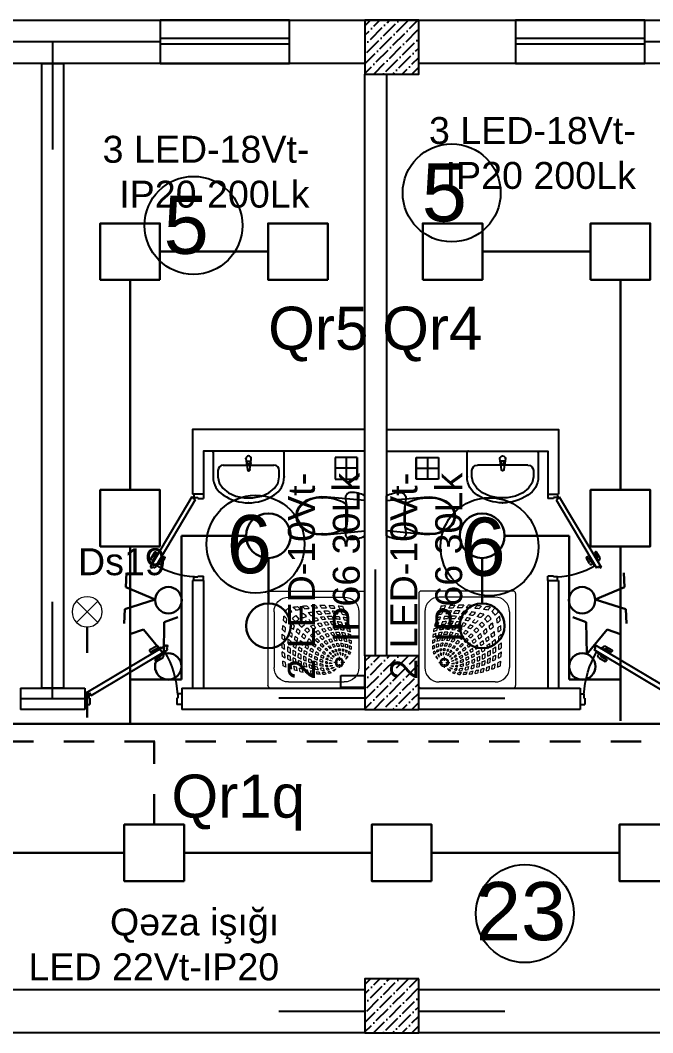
# Model space of a CAD drawing. Header units: millimetres. Extents: x 42452 to 2852333, y -419346 to 834876.
# Drawn here: x 2633825 to 2639700, y 331318 to 340718 of the extents above; entities that cross this region are included whole.
import ezdxf

# ---------------------------------------------------------------- set-up
doc = ezdxf.new("R2010")
doc.units = ezdxf.units.MM
doc.linetypes.add('ACAD_ISO03W100', pattern=[30, 12, -18])
doc.linetypes.add('Штриховая', pattern=[564.444447, 282.222223, -282.222223])
for name, color, linetype, lineweight in [('memar', 7, 'Continuous', 25), ('Выкл2_IP20', 5, 'Continuous', 30), ('ДВЕРИ', 7, 'Continuous', 5), ('ДС', 5, 'Continuous', 30), ('Интерьер - Мебель_Ном._пера__1', 7, 'Continuous', 15), ('надписи', 5, 'Continuous', 30), ('Соед_газа', 184, 'ACAD_ISO03W100', 30), ('Соедин', 5, 'Continuous', 30), ('Соединение', 5, 'Continuous', 30), ('текст_свет', 5, 'Continuous', 30)]:
    doc.layers.add(name, color=color, linetype=linetype, lineweight=lineweight)
doc.layers.add('Интерьер - Мебель_Ном._пера__75', color=160, linetype='Continuous', lineweight=25, true_color=0x2731ed)
doc.styles.add('Arial', font='arial.ttf', dxfattribs={"height": 200})
doc.styles.add('my_own', font='arial.ttf')
doc.styles.get("Standard").update_dxf_attribs({"font": 'arial.ttf'})
doc.styles.add('СГЕНЕРИР_СТИЛЬ_1', font='arial.ttf')

# ---------------------------------------------------------------- blocks, each defined once
blk = doc.blocks.new('qapi 700')
at = {"layer": 'ДВЕРИ', "color": 251, "lineweight": 25, "true_color": 0x636466}
for p, q in [((1281619.6, 90085.8), (1281659.2, 90085.8)), ((1281659.2, 90033.9), (1281659.2, 90085.8)), ((1282419.6, 90085.8), (1282379.9, 90085.8)), ((1282379.9, 90033.9), (1282379.9, 90085.2)), ((1281619.6, 89997.1), (1281651.3, 89997.1)), ((1281651.3, 89997.1), (1281651.3, 90033.9)), ((1281651.3, 90033.9), (1281659.2, 90033.9)), ((1282368.3, 90009.8), (1281734.7, 89633.4)), ((1282381.6, 89987.4), (1282368.3, 90009.8)), ((1282387.8, 90033.9), (1282379.9, 90033.9)), ((1282388.4, 89991.5), (1282381.6, 89987.4)), ((1282387.8, 89997.1), (1282387.8, 90033.9)), ((1282419.6, 89997.1), (1282387.8, 89997.1)), ((1282419.6, 89997.1), (1282387.8, 89997.1)), ((1282395.4, 89979.8), (1282388.4, 89991.5)), ((1282395.4, 89979.8), (1281741.3, 89591.2)), ((1281811.6, 89685.5), (1281761.9, 89655.9)), ((1281776.4, 89664.6), (1281769.5, 89676.2)), ((1281775.1, 89697.9), (1281825.6, 89727.9)), ((1281791.5, 89676.3), (1281792.8, 89674.3)), ((1281835.3, 89711.6), (1281794.3, 89687.2)), ((1281814.4, 89680.8), (1281811.6, 89685.5)), ((1281836.4, 89725.1), (1281838, 89722.4)), ((1281733.2, 89604.8), (1281746.9, 89612.9)), ((1281741.3, 89591.2), (1281733.2, 89604.8)), ((1281746.9, 89612.9), (1281734.7, 89633.4)), ((1281761.9, 89655.9), (1281764.7, 89651.2)), ((1281785, 89616.9), (1281787.4, 89612.9)), ((1281787.4, 89612.9), (1281837.2, 89642.5)), ((1281802, 89621.6), (1281809.2, 89609.3)), ((1281819.9, 89628.6), (1281818.3, 89631.3)), ((1281871.8, 89650.1), (1281830.8, 89625.8)), ((1281831, 89603.8), (1281881.5, 89633.8)), ((1281837.2, 89642.5), (1281834.8, 89646.5)), ((1281884.3, 89644.7), (1281882.7, 89647.4))]:
    blk.add_line(p, q, dxfattribs=at)
for centre, radius, start, end in [((1282471.1, 90051.9), 821.4, 183.40765, 209.57059), ((1281783.2, 89684.3), 15.9, 120.71329, 210.71329), ((1281798.4, 89680.4), 7.94, 120.71329, 210.71329), ((1281829.6, 89721.1), 7.94, 30.71329, 120.71329), ((1281831.2, 89718.4), 7.94, 300.71329, 30.71329), ((1281822.9, 89617.4), 15.9, 210.71329, 300.71329), ((1281826.8, 89632.6), 7.94, 210.71329, 300.71329), ((1281875.8, 89643.3), 7.94, 30.71329, 120.71329), ((1281877.4, 89640.6), 7.94, 300.71329, 30.71329)]:
    blk.add_arc(centre, radius, start, end, dxfattribs=at)
blk = doc.blocks.new('Умывальник 03 16')
at = {"layer": 'Интерьер - Мебель_Ном._пера__75', "color": 251, "linetype": 'Continuous', "true_color": 0x636466}
for p, q in [((0, 0), (-320, 0)), ((320, 0), (0, 0)), ((-330, -10), (-330, -240)), ((-25, -70), (-21, -112)), ((21, -112), (25, -70)), ((330, -240), (330, -10)), ((-285, -180), (-285, -240)), ((-235, -130), (235, -130)), ((-17.7, -121.5), (-11.1, -174.4)), ((-13.6, -109.8), (-13.6, -94.9)), ((-13.6, -94.9), (13.6, -94.9)), ((11.1, -174.4), (17.7, -121.5)), ((13.6, -94.9), (13.6, -109.8)), ((285, -240), (285, -180)), ((-285, -240), (-273.5, -294.9)), ((273.5, -294.9), (285, -240)), ((-273.5, -294.9), (-239.8, -345.4)), ((-239.8, -345.4), (-186.6, -387.4)), ((186.6, -387.4), (239.8, -345.4)), ((239.8, -345.4), (273.5, -294.9)), ((-186.6, -387.4), (-118.4, -417.4)), ((-118.4, -417.4), (-40.6, -433)), ((-40.6, -433), (40.6, -433)), ((40.6, -433), (118.4, -417.4)), ((118.4, -417.4), (186.6, -387.4))]:
    blk.add_line(p, q, dxfattribs=at)
for centre, radius, start, end in [((-320, -10), 10, 90, 180), ((320, -10), 10, 0, 90), ((0, -70), 25, 0, 180), ((-235, -180), 50, 90, 180), ((0, -110.1), 21.1, 185.16961, 212.77103), ((0, -110.1), 21.1, 212.77103, 327.22897), ((0, -109.8), 13.6, 180, 0), ((0, -173), 11.2, 187.13892, 352.86108), ((0, -110.1), 21.1, 327.22897, 354.83039), ((235, -180), 50, 0, 90), ((-132.7, -240), 197.3, 180, 239.3268), ((132.7, -240), 197.3, 300.6732, 0), ((0, -57.6), 422.4, 236.47054, 270), ((0, -57.6), 422.4, 270, 303.52946)]:
    blk.add_arc(centre, radius, start, end, dxfattribs=at)
for p in [(320, 0), (-330, -10), (-25, -70), (-17.7, -121.5), (11.1, -174.4), (21, -112), (330, -240), (-233.3, -409.7), (233.3, -409.7), (0, -480)]:
    blk.add_point(p, dxfattribs=at)
blk = doc.blocks.new('Унитаз 16_2')
at = {"layer": 'Интерьер - Мебель_Ном._пера__75', "color": 251, "linetype": 'Continuous', "true_color": 0x636466}
for p, q in [((-186.8, 0), (-193.9, -15.1)), ((186.8, 0), (-186.8, 0)), ((-141, 0), (-173.3, -350.4)), ((141, 0), (-141, 0)), ((173.3, -350.4), (141, 0)), ((193.9, -15.1), (186.8, 0)), ((-213.1, -78.7), (-215.5, -95.2)), ((-209.7, -62.4), (-213.1, -78.7)), ((-205.4, -46.3), (-209.7, -62.4)), ((-200.1, -30.5), (-205.4, -46.3)), ((-193.9, -15.1), (-200.1, -30.5)), ((200.1, -30.5), (193.9, -15.1)), ((205.4, -46.3), (200.1, -30.5)), ((209.7, -62.4), (205.4, -46.3)), ((213.1, -78.7), (209.7, -62.4)), ((215.5, -95.2), (213.1, -78.7)), ((-217, -111.8), (-217.5, -128.5)), ((-217.5, -128.5), (-216.2, -140)), ((-215.5, -95.2), (-217, -111.8)), ((-216.2, -140), (-212.4, -151)), ((-212.4, -151), (-206.3, -160.9)), ((-206.3, -160.9), (-198.2, -169.1)), ((-198.2, -169.1), (-188.5, -175.5)), ((-188.5, -175.5), (-177.6, -179.5)), ((-177.6, -179.5), (-166.1, -181)), ((-166.1, -181), (-154.5, -180)), ((-154.5, -180), (-116.2, -173.2)), ((-116.2, -173.2), (-77.6, -168.3)), ((0, -173), (-108.9, -173)), ((-77.6, -168.3), (-38.9, -165.4)), ((-38.9, -165.4), (0, -164.4)), ((0, -164.4), (38.9, -165.4)), ((108.9, -173), (0, -173)), ((38.9, -165.4), (77.6, -168.3)), ((77.6, -168.3), (116.2, -173.2)), ((116.2, -173.2), (154.5, -180)), ((154.5, -180), (166.1, -181)), ((166.1, -181), (177.6, -179.5)), ((177.6, -179.5), (188.5, -175.5)), ((188.5, -175.5), (198.2, -169.1)), ((198.2, -169.1), (206.3, -160.9)), ((206.3, -160.9), (212.4, -151)), ((212.4, -151), (216.2, -140)), ((217, -111.8), (215.5, -95.2)), ((216.2, -140), (217.5, -128.5)), ((217.5, -128.5), (217, -111.8)), ((-173.3, -350.4), (-174.9, -402.1)), ((174.9, -402.1), (173.3, -350.4)), ((-174.9, -402.1), (-169.4, -453.4)), ((-169.4, -453.4), (-157, -503.2)), ((157, -503.2), (169.4, -453.4)), ((169.4, -453.4), (174.9, -402.1)), ((-157, -503.2), (-138, -550.1)), ((-138, -550.1), (-112.4, -587.3)), ((112.4, -587.3), (138, -550.1)), ((138, -550.1), (157, -503.2)), ((-112.4, -587.3), (-79.4, -615.8)), ((-79.4, -615.8), (-41, -633.8)), ((-41, -633.8), (0, -640)), ((0, -631.4), (0, -631.4)), ((0, -640), (41, -633.8)), ((41, -633.8), (79.4, -615.8)), ((79.4, -615.8), (112.4, -587.3)), ((81.1, -604.6), (81.1, -604.6))]:
    blk.add_line(p, q, dxfattribs=at)
for centre, radius, start, end in [((258.1, -387.9), 425.4, 149.65177, 181.35393), ((-258.1, -387.9), 425.4, 358.64607, 30.34823), ((89.5, -412.3), 257, 176.80485, 228.4245), ((-89.5, -412.3), 257, 311.5755, 3.19515), ((0.8, -492.8), 138.6, 233.7772, 269.66441), ((-0.8, -492.8), 138.6, 270.33559, 306.22281)]:
    blk.add_arc(centre, radius, start, end, dxfattribs=at)
for p in [(108.9, -173), (-167, -398), (167, -398), (-81.1, -604.6)]:
    blk.add_point(p, dxfattribs=at)
blk = doc.blocks.new('Символ поддона душа 16')
at = {"layer": 'Интерьер - Мебель_Ном._пера__1', "color": 251, "linetype": 'Continuous', "lineweight": 5, "true_color": 0x636466}
for p, q in [((0.1, 22.5), (0.1, 877.5)), ((877.6, 900), (22.6, 900)), ((900.1, 22.5), (900.1, 877.5)), ((708.8, 843.8), (191.3, 843.8)), ((56.3, 191.2), (56.3, 708.8)), ((222.3, 662.2), (186.7, 662.2)), ((237.9, 713.4), (237.9, 677.7)), ((289, 662.2), (253.4, 662.2)), ((843.8, 191.2), (843.8, 708.8)), ((237.9, 646.7), (237.9, 611)), ((303.1, 601.4), (285.8, 614.3)), ((298.6, 597), (285.8, 614.3)), ((326.3, 567.3), (310.9, 583.8)), ((332.8, 573.8), (316.3, 589.1)), ((360.6, 530.5), (345.5, 546.7)), ((369.5, 539.5), (353.4, 554.6)), ((402.4, 485.6), (380, 509.6)), ((414.4, 497.7), (390.4, 520)), ((460.1, 455.1), (435.1, 478.4)), ((444.9, 440), (421.6, 465)), ((486.4, 395.4), (463.5, 420)), ((504.6, 413.7), (480, 436.6)), ((558.4, 363.5), (533.3, 387)), ((536.5, 341.6), (513.1, 366.8)), ((585.9, 288.6), (562.4, 313.8)), ((611.4, 314.2), (586.2, 337.6)), ((672.3, 257.5), (639.9, 287.6)), ((642.6, 227.8), (612.4, 260.2)), ((706.8, 158.9), (678.1, 189.6)), ((741.2, 193.2), (710.4, 221.9)), ((877.6, 0), (22.6, 0)), ((708.8, 56.2), (191.3, 56.2))]:
    blk.add_line(p, q, dxfattribs=at)
for radius in [39.4, 28.1]:
    blk.add_circle((237.9, 662.2), radius, dxfattribs=at)
for centre, radius, start, end in [((22.6, 877.5), 22.5, 90, 180), ((877.6, 877.5), 22.5, 0, 90), ((191.3, 708.8), 135, 90, 180), ((374.7, 636.4), 136.6, 108.25889, 116.57911), ((220.9, 672.4), 126.6, 35.29172, 42.91654), ((200.5, 669.4), 163.2, 29.63541, 36.36751), ((380, 567.9), 205.3, 88.3128, 95.6344), ((193.4, 668.2), 196.3, 25.96507, 31.99516), ((390.6, 519.6), 235.5, 88.64686, 95.06616), ((219, 667.5), 197.6, 26.28289, 32.30635), ((395.4, -91.5), 864.6, 86.98446, 88.74484), ((221.1, 663.6), 222, 23.63013, 29.51435), ((335.7, -157.6), 914.5, 82.78667, 84.42716), ((390.6, 519.6), 235.5, 81.51023, 81.73271), ((202.7, 655.5), 265.1, 20.80257, 26.05896), ((395.4, -91.5), 864.6, 83.3288, 85.05503), ((215.6, 651.8), 280.4, 19.50605, 24.91241), ((192.8, 643.9), 327.2, 17.27781, 22.16435), ((395.4, -91.5), 864.6, 79.78308, 81.48364), ((191.1, 641.3), 354.1, 15.42456, 20.20979), ((158.7, 633.5), 409.9, 13.57314, 17.89692), ((91.4, 620.8), 500.5, 11.81487, 15.50005), ((395.4, -91.5), 864.6, 76.23378, 78.09547), ((708.8, 708.8), 135, 0, 90), ((374.7, 636.4), 136.6, 129.196, 140.94623), ((-112.4, 1576.4), 935.1, 294.04837, 295.95792), ((385.9, 555.8), 183, 114.66815, 122.94426), ((361.1, 416.1), 302.7, 98.87161, 104.28222), ((235.4, 665.6), 93.2, 48.72972, 55.38165), ((366.8, 477.9), 225.7, 101.35169, 107.69312), ((237.9, 662.1), 67.7, 26.66947, 27), ((311.3, 389.2), 303.6, 87.47378, 92.4325), ((325.5, 475.6), 198.2, 89.18737, 95.99653), ((3.2, -303.5), 1021.8, 71.42336, 72.83047), ((235.4, 665.6), 93.2, 32.13869, 37.36958), ((235.4, 665.6), 93.2, 16.81106, 21.12022), ((390.6, 519.6), 235.5, 101.82014, 106.3724), ((235.4, 665.6), 93.2, 359.68416, 5.07752), ((385.9, 555.8), 183, 101.36774, 106.77775), ((220.9, 672.4), 126.6, 21.11223, 27.61456), ((361.1, 416.1), 302.7, 90.94305, 94.17846), ((359.1, 534.3), 168.8, 89.63016, 95.17529), ((220.9, 672.4), 126.6, 8.37803, 13.70232), ((311.3, 389.2), 303.6, 80.27176, 83.40799), ((220.9, 672.4), 126.6, 353.8386, 0.11001), ((3.2, -303.5), 1021.8, 69.38647, 70.34861), ((325.5, 475.6), 198.2, 78.87882, 83.62257), ((200.5, 669.4), 163.2, 17.60417, 23.8079), ((200.5, 669.4), 163.2, 6.71151, 11.90349), ((200.5, 669.4), 163.2, 354.19129, 0.25562), ((384.8, 618.5), 120.4, 80.92017, 93.938), ((193.4, 668.2), 196.3, 14.68133, 21.01623), ((361.1, 416.1), 302.7, 80.52459, 85.80252), ((302.9, 275.5), 433.5, 75.04588, 78.82732), ((193.4, 668.2), 196.3, 4.21833, 9.53627), ((193.4, 668.2), 196.3, 352.6245, 358.52863), ((289.4, 355.6), 341.9, 68.18078, 73.05454), ((161.1, 64), 641.3, 66.57121, 69.12414), ((234.2, -308.9), 1059.9, 80.78991, 80.83696), ((219, 667.5), 197.6, 13.80191, 20.70982), ((219, 667.5), 197.6, 1.60247, 7.78552), ((221.1, 663.6), 222, 11.3577, 18.05211), ((234.2, -308.9), 1059.9, 77.81373, 79.23411), ((99.3, -526.4), 1279.6, 73.4331, 74.61434), ((221.1, 663.6), 222, 359.69293, 6.00444), ((150.6, -319.6), 1047.7, 72.43254, 73.8593), ((-149.3, -781.7), 1560.9, 66.70735, 67.69452), ((207.7, 655.7), 260.2, 9.80513, 15.93084), ((207.7, 655.7), 260.2, 359.17282, 5.18439), ((335.7, -157.6), 914.5, 79.31624, 80.92732), ((234.2, -308.9), 1059.9, 74.78217, 76.17385), ((218.9, 651.9), 277.2, 8.11225, 14.29796), ((99.3, -526.4), 1279.6, 70.91492, 72.06825), ((150.6, -319.6), 1047.7, 69.38374, 70.78709), ((218.9, 651.9), 277.2, 357.47064, 3.69272), ((192.8, 643.9), 327.2, 6.84157, 12.3555), ((192.8, 643.9), 327.2, 357.32598, 3.00679), ((335.7, -157.6), 914.5, 75.98757, 77.57464), ((234.2, -308.9), 1059.9, 71.90753, 73.27523), ((191.1, 641.3), 354.1, 5.21839, 10.56293), ((99.3, -526.4), 1279.6, 68.54097, 69.67427), ((158.7, 633.5), 409.9, 4.33487, 9.14531), ((335.7, -157.6), 914.5, 72.63848, 74.4189), ((91.4, 620.8), 500.5, 3.91858, 8.01354), ((234.2, -308.9), 1059.9, 68.99494, 70.5553), ((68.3, 610.9), 550.3, 10.9345, 14.46711), ((68.3, 610.9), 550.3, 3.40014, 7.28247), ((7.9, 599.1), 635.5, 9.75393, 12.94396), ((395.4, -91.5), 864.6, 72.67036, 74.4434), ((335.7, -157.6), 914.5, 69.29271, 70.94721), ((7.9, 599.1), 635.5, 2.97512, 6.45137), ((234.2, -308.9), 1059.9, 66.10537, 67.52531), ((-79.7, 590.9), 746.4, 8.23881, 11.04939), ((-79.7, 590.9), 746.4, 2.29502, 5.33012), ((395.4, -91.5), 864.6, 68.9788, 70.83988), ((-197.6, 578.4), 888.9, 7.06674, 9.51295), ((335.7, -157.6), 914.5, 65.80734, 67.56982), ((-387.1, 557.8), 1103.9, 6.17612, 8.21842), ((395.4, -91.5), 864.6, 65.14611, 67.04721), ((-758.8, 507.8), 1504.2, 5.95843, 7.52126), ((335.7, -157.6), 914.5, 62.15334, 63.94482), ((-1096.8, 492.2), 1866.4, 4.88228, 6.18012), ((263.7, 525.3), 136.6, 153.42089, 161.74111), ((230.7, 699.5), 163.2, 233.63249, 240.36459), ((227.7, 679.2), 126.6, 227.08346, 234.70828), ((380.5, 509.4), 235.5, 163.6276, 168.17986), ((263.7, 525.3), 136.6, 129.05377, 140.804), ((234.5, 664.6), 93.2, 214.61835, 221.27028), ((-676.3, 1012.4), 935.1, 334.04208, 335.95163), ((344.2, 514.1), 183, 163.22225, 168.63226), ((227.7, 679.2), 126.6, 242.38544, 248.88777), ((344.2, 514.1), 183, 147.05574, 155.33185), ((234.5, 664.6), 93.2, 232.63042, 237.86131), ((484, 539), 302.7, 165.71778, 171.12839), ((422.2, 533.2), 225.7, 162.30688, 168.64831), ((234.5, 664.6), 93.2, 248.87978, 253.18894), ((237.9, 662.1), 67.7, 243, 243.33053), ((510.9, 588.8), 303.6, 177.5675, 182.52622), ((424.4, 574.6), 198.2, 174.00347, 180.81263), ((234.5, 664.6), 93.2, 264.92248, 270.31584), ((1203.6, 896.9), 1021.8, 197.16953, 198.57664), ((760.4, 727.8), 528.8, 194.51278, 196.95467), ((2135.4, 1622.1), 2148.1, 208.55472, 209.17606), ((234.5, 664.6), 93.2, 282.45485, 285.70888), ((686.7, 791.8), 459.2, 204.43798, 207.15417), ((7193.3, 6297.1), 8965.9, 219.43616, 219.57711), ((234.5, 664.6), 93.2, 297.89337, 301.11304), ((227.7, 679.2), 126.6, 297.57844, 301.5243), ((686.7, 791.8), 459.2, 209.31882, 211.75952), ((7193.3, 6297.1), 8965.9, 219.68965, 219.82174), ((-5397.1, -6293.3), 8965.9, 50.42289, 50.56384), ((108.3, 213.3), 459.2, 62.84583, 65.56202), ((234.5, 664.6), 93.2, 313.46873, 315.40466), ((235.4, 665.6), 93.2, 314.59534, 316.53127), ((-722, -1235.3), 2148.1, 60.82394, 61.44528), ((172.3, 139.7), 528.8, 73.04533, 75.48722), ((227.7, 679.2), 126.6, 311.099, 312.81533), ((220.9, 672.4), 126.6, 317.18467, 318.901), ((235.4, 665.6), 93.2, 328.88696, 332.10663), ((235.4, 665.6), 93.2, 344.29112, 347.54515), ((230.7, 699.5), 163.2, 305.86613, 307.49271), ((220.9, 672.4), 126.6, 328.4757, 332.42156), ((-5397.1, -6293.3), 8965.9, 50.17826, 50.31035), ((200.5, 669.4), 163.2, 322.50729, 324.13387), ((108.3, 213.3), 459.2, 58.24048, 60.68118), ((220.9, 672.4), 126.6, 341.19552, 345.19889), ((-722, -1235.3), 2148.1, 59.85384, 60.34742), ((172.3, 139.7), 528.8, 69.2224, 71.12844), ((200.5, 669.4), 163.2, 332.06602, 336.30444), ((200.5, 669.4), 163.2, 343.23888, 347.4953), ((193.4, 668.2), 196.3, 331.65208, 336.09539), ((-5397.1, -6293.3), 8965.9, 49.84635, 50.00011), ((108.3, 213.3), 459.2, 51.69333, 54.82567), ((193.4, 668.2), 196.3, 342.26904, 346.95973), ((-722, -1235.3), 2148.1, 58.42558, 59.12589), ((219, 667.5), 197.6, 326.88385, 331.65386), ((172.3, 139.7), 528.8, 63.42725, 66.32932), ((3.2, -303.5), 1021.8, 66.32579, 67.87404), ((219, 667.5), 197.6, 338.42562, 343.85975), ((219, 667.5), 197.6, 349.73365, 355.61958), ((221.1, 663.6), 222, 337.84768, 343.17259), ((-722, -1235.3), 2148.1, 56.89442, 57.67234), ((172.3, 139.7), 528.8, 57.2921, 60.38219), ((221.1, 663.6), 222, 348.85562, 354.16869), ((3.2, -303.5), 1021.8, 63.21472, 64.75602), ((-172.8, -726.4), 1499.3, 64.75696, 65.7943), ((207.7, 655.7), 260.2, 339.38399, 344.12699), ((207.7, 655.7), 260.2, 349.56916, 354.25335), ((218.9, 651.9), 277.2, 337.96131, 342.59353), ((-141.8, -444.4), 1190.7, 56.96096, 58.32618), ((218.9, 651.9), 277.2, 348.10884, 352.67319), ((3.2, -303.5), 1021.8, 60.00483, 61.53774), ((-172.8, -726.4), 1499.3, 62.58263, 63.60463), ((-149.3, -781.7), 1560.9, 64.623, 65.59055), ((192.8, 643.9), 327.2, 349.00081, 353.08449), ((191.1, 641.3), 354.1, 347.96879, 351.94671), ((3.2, -303.5), 1021.8, 56.94058, 58.47428), ((-172.8, -726.4), 1499.3, 60.52701, 61.53968), ((191.1, 641.3), 354.1, 356.00298, 1.57691), ((-149.3, -781.7), 1560.9, 62.65949, 63.61454), ((150.6, -319.6), 1047.7, 66.49501, 67.88401), ((158.7, 633.5), 409.9, 348.65502, 352.33833), ((158.7, 633.5), 409.9, 355.99289, 1.07594), ((91.4, 620.8), 500.5, 350.31848, 353.60111), ((-172.8, -726.4), 1499.3, 58.29897, 59.47227), ((99.3, -526.4), 1279.6, 66.10466, 67.41249), ((91.4, 620.8), 500.5, 356.74603, 1.13088), ((-149.3, -781.7), 1560.9, 60.57297, 61.68172), ((150.6, -319.6), 1047.7, 63.47585, 65.09585), ((68.3, 610.9), 550.3, 356.55804, 0.72711), ((7.9, 599.1), 635.5, 356.7869, 0.53058), ((99.3, -526.4), 1279.6, 63.70368, 64.87685), ((150.6, -319.6), 1047.7, 60.48788, 61.94638), ((-79.7, 590.9), 746.4, 356.82967, 0.10092), ((-197.6, 578.4), 888.9, 1.92443, 4.53931), ((234.2, -308.9), 1059.9, 63.07981, 64.61493), ((-197.6, 578.4), 888.9, 357.15101, 359.96412), ((99.3, -526.4), 1279.6, 61.17334, 62.46238), ((150.6, -319.6), 1047.7, 57.28726, 58.92843), ((-387.1, 557.8), 1103.9, 1.90995, 4.07111), ((-758.8, 507.8), 1504.2, 2.71228, 4.35138), ((234.2, -308.9), 1059.9, 59.88309, 61.42556), ((99.3, -526.4), 1279.6, 58.4809, 59.75492), ((-1096.8, 492.2), 1866.4, 2.21805, 3.55729), ((332.1, 520.1), 205.3, 174.3656, 181.6872), ((232.6, 681.1), 197.6, 237.69365, 243.71711), ((991.5, 504.7), 864.6, 181.25516, 183.01554), ((236.5, 678.9), 222, 240.48565, 246.36987), ((231.8, 706.7), 196.3, 238.00484, 244.03493), ((380.5, 509.4), 235.5, 174.93384, 181.35314), ((380.5, 509.4), 235.5, 188.26729, 188.48977), ((1057.6, 564.4), 914.5, 185.57284, 187.21333), ((281.5, 515.2), 120.4, 176.062, 189.07983), ((231.8, 706.7), 196.3, 248.98377, 255.31867), ((1208.9, 665.9), 1059.9, 189.16304, 189.21009), ((232.6, 681.1), 197.6, 249.29018, 256.19809), ((230.7, 699.5), 163.2, 246.1921, 252.39583), ((484, 539), 302.7, 175.82154, 179.05695), ((484, 539), 302.7, 184.19748, 189.47541), ((365.8, 540.9), 168.8, 174.82471, 180.36984), ((230.7, 699.5), 163.2, 258.09651, 263.28849), ((227.7, 679.2), 126.6, 256.29768, 261.62197), ((231.8, 706.7), 196.3, 260.46373, 265.78167), ((624.6, 597.1), 433.5, 191.17268, 194.95412), ((232.6, 681.1), 197.6, 262.21448, 268.39753), ((510.9, 588.8), 303.6, 186.59201, 189.72824), ((544.5, 610.6), 341.9, 196.94546, 201.81922), ((227.7, 679.2), 126.6, 269.88999, 276.1614), ((424.4, 574.6), 198.2, 186.37743, 191.12118), ((230.7, 699.5), 163.2, 269.74438, 275.80871), ((231.8, 706.7), 196.3, 271.47137, 277.3755), ((836, 739), 641.3, 200.87586, 203.42879), ((1203.6, 896.9), 1021.8, 199.65139, 200.61353), ((232.6, 681.1), 197.6, 274.38042, 280.26635), ((1203.6, 896.9), 1021.8, 202.12596, 203.67421), ((227.7, 679.2), 126.6, 284.80111, 288.80448), ((760.4, 727.8), 528.8, 198.87156, 200.7776), ((230.7, 699.5), 163.2, 282.5047, 286.76112), ((2135.4, 1622.1), 2148.1, 209.65258, 210.14616), ((231.8, 706.7), 196.3, 283.04027, 287.73096), ((760.4, 727.8), 528.8, 203.67068, 206.57275), ((232.6, 681.1), 197.6, 286.14025, 291.57438), ((2135.4, 1622.1), 2148.1, 210.87411, 211.57442), ((230.7, 699.5), 163.2, 293.69556, 297.93397), ((236.5, 678.9), 222, 286.82741, 292.15231), ((231.8, 706.7), 196.3, 293.90461, 298.34792), ((686.7, 791.8), 459.2, 215.17433, 218.30667), ((2135.4, 1622.1), 2148.1, 212.32766, 213.10558), ((7193.3, 6297.1), 8965.9, 219.99989, 220.15365), ((232.6, 681.1), 197.6, 298.34614, 303.11615), ((236.5, 678.9), 222, 298.75812, 303.48549), ((3711.2, 2993.3), 4199.8, 216.6846, 217.09925), ((231.8, 706.7), 196.3, 305.38725, 307.03547), ((193.4, 668.2), 196.3, 322.96453, 324.61275), ((7193.3, 6297.1), 8965.9, 220.33581, 220.5365), ((232.6, 681.1), 197.6, 310.37252, 312.22074), ((219, 667.5), 197.6, 317.77926, 319.62748), ((236.5, 678.9), 222, 310.29534, 312.20184), ((221.1, 663.6), 222, 317.79816, 319.70466), ((244.3, 692.3), 260.2, 307.40549, 309.29647), ((221.1, 663.6), 222, 326.51451, 331.24188), ((-5397.1, -6293.3), 8965.9, 49.4635, 49.66419), ((207.7, 655.7), 260.2, 320.70353, 322.59451), ((-2093.3, -2811.2), 4199.8, 52.90075, 53.3154), ((248.2, 681.1), 277.2, 308.74013, 310.7182), ((218.9, 651.9), 277.2, 319.2818, 321.25987), ((207.7, 655.7), 260.2, 328.74737, 333.23002), ((218.9, 651.9), 277.2, 327.2617, 331.8043), ((-5397.1, -6293.3), 8965.9, 49.07276, 49.2793), ((-2093.3, -2811.2), 4199.8, 52.08197, 52.5038), ((-722, -1235.3), 2148.1, 55.32697, 56.10892), ((192.8, 643.9), 327.2, 330.12437, 334.31165), ((191.1, 641.3), 354.1, 329.77105, 333.86237), ((192.8, 643.9), 327.2, 339.89311, 344.02219), ((-2093.3, -2811.2), 4199.8, 51.2952, 51.71187), ((191.1, 641.3), 354.1, 339.24899, 343.15649), ((-722, -1235.3), 2148.1, 53.82911, 54.60409), ((-141.8, -444.4), 1190.7, 54.28618, 55.64979), ((158.7, 633.5), 409.9, 340.81985, 344.27578), ((91.4, 620.8), 500.5, 343.61816, 346.59836), ((-722, -1235.3), 2148.1, 52.10406, 52.97208), ((-414.9, -951.1), 1762.5, 54.66684, 55.69917), ((-130.7, -617.6), 1358, 56.89535, 58.25559), ((68.3, 610.9), 550.3, 344.07341, 346.95791), ((68.3, 610.9), 550.3, 350.4941, 353.56328), ((7.9, 599.1), 635.5, 351.31865, 354.06764), ((-130.7, -617.6), 1358, 54.41886, 55.62121), ((-172.8, -726.4), 1499.3, 56.11186, 57.17352), ((-149.3, -781.7), 1560.9, 58.52745, 59.52095), ((-79.7, 590.9), 746.4, 351.99133, 354.41142), ((-197.6, 578.4), 888.9, 352.90068, 355.01761), ((-172.8, -726.4), 1499.3, 53.72678, 54.9619), ((-149.3, -781.7), 1560.9, 56.32727, 57.45976), ((-387.1, 557.8), 1103.9, 354.28252, 356.0781), ((-387.1, 557.8), 1103.9, 357.89769, 0.21413), ((-758.8, 507.8), 1504.2, 359.59914, 1.34657), ((150.6, -319.6), 1047.7, 53.80724, 55.43321), ((-149.3, -781.7), 1560.9, 53.93494, 55.02321), ((-1096.8, 492.2), 1866.4, 359.62885, 1.03745), ((244.5, 697.3), 265.1, 243.94104, 249.19743), ((991.5, 504.7), 864.6, 184.94497, 186.6712), ((248.2, 684.5), 280.4, 245.08759, 250.49395), ((256.2, 707.3), 327.2, 247.83565, 252.72219), ((991.5, 504.7), 864.6, 188.51636, 190.21692), ((258.8, 709), 354.1, 249.79021, 254.57544), ((1057.6, 564.4), 914.5, 189.07268, 190.68376), ((1208.9, 665.9), 1059.9, 190.76589, 192.18627), ((236.5, 678.9), 222, 251.94789, 258.6423), ((244.3, 692.3), 260.2, 254.06916, 260.19487), ((1208.9, 665.9), 1059.9, 193.82615, 195.21783), ((248.2, 681.1), 277.2, 255.70204, 261.88775), ((256.2, 707.3), 327.2, 257.6445, 263.15842), ((1426.5, 800.8), 1279.6, 195.38566, 196.56691), ((1426.5, 800.8), 1279.6, 197.93175, 199.08508), ((1219.6, 749.4), 1047.7, 196.1407, 197.56746), ((236.5, 678.9), 222, 263.99556, 270.30707), ((244.3, 692.3), 260.2, 264.81561, 270.82718), ((1219.6, 749.4), 1047.7, 199.21291, 200.61626), ((248.2, 681.1), 277.2, 266.30728, 272.52936), ((1681.7, 1049.4), 1560.9, 202.30548, 203.29265), ((256.2, 707.3), 327.2, 266.99321, 272.67402), ((236.5, 678.9), 222, 275.83131, 281.14438), ((1626.5, 1072.8), 1499.3, 204.2057, 205.24304), ((1681.7, 1049.4), 1560.9, 204.40945, 205.377), ((244.3, 692.3), 260.2, 275.74665, 280.43084), ((1203.6, 896.9), 1021.8, 205.24398, 206.78528), ((248.2, 681.1), 277.2, 277.32681, 281.89116), ((1626.5, 1072.8), 1499.3, 206.39537, 207.41737), ((256.2, 707.3), 327.2, 276.91551, 280.99919), ((760.4, 727.8), 528.8, 209.61781, 212.7079), ((1203.6, 896.9), 1021.8, 208.46226, 209.99517), ((244.3, 692.3), 260.2, 285.87301, 290.61601), ((248.2, 681.1), 277.2, 287.40647, 292.03869), ((1344.4, 1041.9), 1190.7, 211.67382, 213.03904), ((256.2, 707.3), 327.2, 285.97781, 290.10689), ((2135.4, 1622.1), 2148.1, 213.89108, 214.67303), ((258.8, 709), 354.1, 286.84351, 290.75101), ((244.3, 692.3), 260.2, 296.76998, 301.25263), ((248.2, 681.1), 277.2, 298.1957, 302.7383), ((3711.2, 2993.3), 4199.8, 217.4962, 217.91802), ((2135.4, 1622.1), 2148.1, 215.39591, 216.17089), ((256.2, 707.3), 327.2, 295.68835, 299.87563), ((7193.3, 6297.1), 8965.9, 220.7207, 220.92724), ((258.8, 709), 354.1, 296.13763, 300.22895), ((3711.2, 2993.3), 4199.8, 218.28813, 218.7048), ((266.6, 741.4), 409.9, 294.07712, 297.85543), ((7193.3, 6297.1), 8965.9, 221.10129, 221.30523), ((256.2, 707.3), 327.2, 305.21896, 307.12136), ((192.8, 643.9), 327.2, 322.87864, 324.78104), ((258.8, 709), 354.1, 305.31553, 307.2306), ((191.1, 641.3), 354.1, 322.7694, 324.68447), ((266.6, 741.4), 409.9, 302.43256, 304.27193), ((-5397.1, -6293.3), 8965.9, 48.69477, 48.89871), ((158.7, 633.5), 409.9, 325.72807, 327.56744), ((158.7, 633.5), 409.9, 332.14456, 335.92288), ((458.4, 436.8), 90, 317.17448, 326.33388), ((91.4, 620.8), 500.5, 336.0335, 339.37193), ((-5397.1, -6293.3), 8965.9, 48.23989, 48.45865), ((-2093.3, -2811.2), 4199.8, 50.36763, 50.82275), ((68.3, 610.9), 550.3, 336.87653, 340.0727), ((7.9, 599.1), 635.5, 338.95144, 341.87231), ((-2093.3, -2811.2), 4199.8, 49.46046, 49.90123), ((7.9, 599.1), 635.5, 345.46277, 348.12133), ((-722, -1235.3), 2148.1, 50.41061, 51.23315), ((-414.9, -951.1), 1762.5, 52.68631, 53.6473), ((-79.7, 590.9), 746.4, 346.77716, 349.16851), ((-197.6, 578.4), 888.9, 348.31388, 350.44099), ((-722, -1235.3), 2148.1, 48.50056, 49.50534), ((-414.9, -951.1), 1762.5, 50.47699, 51.63348), ((-130.7, -617.6), 1358, 51.67882, 53.10667), ((-387.1, 557.8), 1103.9, 350.39333, 352.21985), ((-758.8, 507.8), 1504.2, 353.67077, 355.13133), ((-414.9, -951.1), 1762.5, 47.98209, 49.0561), ((-758.8, 507.8), 1504.2, 356.73047, 358.15469), ((-130.7, -617.6), 1358, 48.59876, 49.95466), ((-172.8, -726.4), 1499.3, 51.09198, 52.27027), ((-1096.8, 492.2), 1866.4, 357.20233, 358.40667), ((266.6, 741.4), 409.9, 252.10308, 256.42686), ((279.2, 808.6), 500.5, 254.49995, 258.18513), ((991.5, 504.7), 864.6, 191.90453, 193.76622), ((289.2, 831.7), 550.3, 255.53289, 259.0655), ((1057.6, 564.4), 914.5, 192.42536, 194.01243), ((1057.6, 564.4), 914.5, 195.5811, 197.36152), ((1208.9, 665.9), 1059.9, 196.72477, 198.09247), ((258.8, 709), 354.1, 259.43707, 264.78161), ((266.6, 741.4), 409.9, 260.85469, 265.66513), ((279.2, 808.6), 500.5, 261.98646, 266.08142), ((1208.9, 665.9), 1059.9, 199.4447, 201.00506), ((289.2, 831.7), 550.3, 262.71753, 266.59986), ((1426.5, 800.8), 1279.6, 200.32573, 201.45903), ((1426.5, 800.8), 1279.6, 202.58751, 203.89534), ((258.8, 709), 354.1, 268.42309, 273.99702), ((1219.6, 749.4), 1047.7, 202.11599, 203.50499), ((266.6, 741.4), 409.9, 268.92406, 274.0071), ((279.2, 808.6), 500.5, 268.86912, 273.25397), ((1219.6, 749.4), 1047.7, 204.90415, 206.52415), ((289.2, 831.7), 550.3, 269.27289, 273.44196), ((1681.7, 1049.4), 1560.9, 206.38546, 207.34051), ((1681.7, 1049.4), 1560.9, 208.31828, 209.42703), ((258.8, 709), 354.1, 278.05329, 282.03121), ((1626.5, 1072.8), 1499.3, 208.46032, 209.47299), ((266.6, 741.4), 409.9, 277.66167, 281.34498), ((1203.6, 896.9), 1021.8, 211.52572, 213.05942), ((279.2, 808.6), 500.5, 276.39889, 279.68152), ((1626.5, 1072.8), 1499.3, 210.52773, 211.70103), ((289.2, 831.7), 550.3, 276.43672, 279.5059), ((1344.4, 1041.9), 1190.7, 214.35021, 215.71382), ((1517.7, 1030.8), 1358, 211.74441, 213.10465), ((266.6, 741.4), 409.9, 285.72422, 289.18015), ((279.2, 808.6), 500.5, 283.40164, 286.38184), ((1851.2, 1315), 1762.5, 214.30083, 215.33316), ((289.2, 831.7), 550.3, 283.04209, 285.92659), ((2135.4, 1622.1), 2148.1, 217.02792, 217.89594), ((279.2, 808.6), 500.5, 290.62807, 293.9665), ((3711.2, 2993.3), 4199.8, 219.17725, 219.63237), ((289.2, 831.7), 550.3, 289.9273, 293.12347), ((7193.3, 6297.1), 8965.9, 221.54135, 221.76011), ((300.9, 892.2), 635.5, 288.12769, 291.04856), ((3711.2, 2993.3), 4199.8, 220.09877, 220.53954), ((463.2, 441.7), 90, 303.66612, 312.82552), ((7193.3, 6297.1), 8965.9, 221.98875, 222.20562), ((484.1, 414.8), 90, 305.64681, 315.54711), ((485.3, 416), 90, 314.45289, 324.35319), ((515.7, 390.7), 90, 301.31221, 312.15581), ((509.3, 384.4), 90, 317.84419, 328.68779), ((536.7, 364), 90, 303.14689, 314.68069), ((592.1, 308), 11.2, 314.68069, 315.31931), ((536.1, 363.4), 90, 315.31931, 326.85311), ((-5397.1, -6293.3), 8965.9, 47.79438, 48.01125), ((563.4, 335), 90, 315.72106, 328.20333), ((-197.6, 578.4), 888.9, 343.30004, 345.5982), ((-5397.1, -6293.3), 8965.9, 47.28524, 47.55497), ((-2093.3, -2811.2), 4199.8, 48.43256, 48.975), ((-387.1, 557.8), 1103.9, 346.19256, 348.14444), ((-758.8, 507.8), 1504.2, 350.4034, 351.96107), ((-2093.3, -2811.2), 4199.8, 47.26462, 47.74696), ((-722, -1235.3), 2148.1, 46.32198, 47.24382), ((-1096.8, 492.2), 1866.4, 354.65582, 355.88626), ((191.3, 191.2), 135, 180, 270), ((300.9, 892.2), 635.5, 257.05604, 260.24607), ((991.5, 504.7), 864.6, 195.5566, 197.32964), ((309.2, 979.7), 746.4, 258.95061, 261.76119), ((991.5, 504.7), 864.6, 199.16012, 201.0212), ((321.7, 1097.6), 888.9, 260.48705, 262.93326), ((342.2, 1287.1), 1103.9, 261.78159, 263.82389), ((1057.6, 564.4), 914.5, 199.0528, 200.70729), ((1057.6, 564.4), 914.5, 202.43019, 204.19266), ((1208.9, 665.9), 1059.9, 202.47469, 203.89463), ((300.9, 892.2), 635.5, 263.54863, 267.02488), ((309.2, 979.7), 746.4, 264.66988, 267.70498), ((321.7, 1097.6), 888.9, 265.46069, 268.07557), ((1208.9, 665.9), 1059.9, 205.38507, 206.92019), ((1426.5, 800.8), 1279.6, 205.12315, 206.29632), ((1426.5, 800.8), 1279.6, 207.53762, 208.82666), ((300.9, 892.2), 635.5, 269.46941, 273.2131), ((1219.6, 749.4), 1047.7, 208.05362, 209.51212), ((309.2, 979.7), 746.4, 269.89908, 273.17033), ((321.7, 1097.6), 888.9, 270.03588, 272.84899), ((1219.6, 749.4), 1047.7, 211.07157, 212.71274), ((1681.7, 1049.4), 1560.9, 210.47905, 211.47255), ((1681.7, 1049.4), 1560.9, 212.54024, 213.67273), ((300.9, 892.2), 635.5, 275.93236, 278.68135), ((1626.5, 1072.8), 1499.3, 212.82648, 213.88814), ((309.2, 979.7), 746.4, 275.58858, 278.00867), ((1517.7, 1030.8), 1358, 214.37879, 215.58114), ((321.7, 1097.6), 888.9, 274.98239, 277.09932), ((1626.5, 1072.8), 1499.3, 215.0381, 216.27322), ((342.2, 1287.1), 1103.9, 273.9219, 275.71748), ((1517.7, 1030.8), 1358, 216.89334, 218.32118), ((300.9, 892.2), 635.5, 281.87867, 284.53723), ((1851.2, 1315), 1762.5, 216.3527, 217.31369), ((309.2, 979.7), 746.4, 280.83149, 283.22284), ((2135.4, 1622.1), 2148.1, 218.76685, 219.58939), ((321.7, 1097.6), 888.9, 279.55901, 281.68612), ((1851.2, 1315), 1762.5, 218.36652, 219.52301), ((342.2, 1287.1), 1103.9, 277.78015, 279.60667), ((2135.4, 1622.1), 2148.1, 220.49466, 221.49944), ((309.2, 979.7), 746.4, 286.37006, 288.9778), ((321.7, 1097.6), 888.9, 284.4018, 286.69996), ((3711.2, 2993.3), 4199.8, 221.025, 221.56744), ((342.2, 1287.1), 1103.9, 281.85556, 283.80744), ((7193.3, 6297.1), 8965.9, 222.44503, 222.71476), ((565, 336.6), 90, 301.79667, 314.27894), ((598, 306), 90, 299.68308, 313.22533), ((594.1, 302.1), 90, 316.77467, 330.31692), ((628, 264.4), 90, 303.87989, 318.48652), ((635.7, 272.1), 90, 311.51348, 326.12011), ((708.8, 191.2), 135, 270, 0), ((-5397.1, -6293.3), 8965.9, 46.7042, 46.94007), ((660.7, 233.4), 90, 317.68168, 333.48126), ((-1096.8, 492.2), 1866.4, 351.99818, 353.27443), ((991.5, 504.7), 864.6, 202.95279, 204.85389), ((392.2, 1658.8), 1504.2, 262.47874, 264.04157), ((407.9, 1996.9), 1866.4, 263.81988, 265.11772), ((1057.6, 564.4), 914.5, 206.05518, 207.84666), ((342.2, 1287.1), 1103.9, 265.92888, 268.09005), ((392.2, 1658.8), 1504.2, 265.64862, 267.28772), ((1208.9, 665.9), 1059.9, 208.57444, 210.11691), ((407.9, 1996.9), 1866.4, 266.44271, 267.78195), ((1426.5, 800.8), 1279.6, 210.24508, 211.5191), ((342.2, 1287.1), 1103.9, 269.78587, 272.10231), ((392.2, 1658.8), 1504.2, 268.65343, 270.40086), ((1219.6, 749.4), 1047.7, 214.56679, 216.19276), ((407.9, 1996.9), 1866.4, 268.96255, 270.37115), ((1681.7, 1049.4), 1560.9, 214.97679, 216.06506), ((392.2, 1658.8), 1504.2, 271.84531, 273.26953), ((1626.5, 1072.8), 1499.3, 217.72973, 218.90802), ((407.9, 1996.9), 1866.4, 271.59333, 272.79767), ((1517.7, 1030.8), 1358, 220.04534, 221.40124), ((392.2, 1658.8), 1504.2, 274.86867, 276.32923), ((1851.2, 1315), 1762.5, 220.9439, 222.01791), ((407.9, 1996.9), 1866.4, 274.11374, 275.34418), ((2135.4, 1622.1), 2148.1, 222.75618, 223.67802), ((392.2, 1658.8), 1504.2, 278.03893, 279.5966), ((3711.2, 2993.3), 4199.8, 222.25304, 222.73538), ((407.9, 1996.9), 1866.4, 276.72557, 278.00182), ((7193.3, 6297.1), 8965.9, 223.05993, 223.2958), ((666.6, 239.4), 90, 296.51874, 312.31832), ((22.6, 22.5), 22.5, 180, 270), ((877.6, 22.5), 22.5, 270, 0)]:
    blk.add_arc(centre, radius, start, end, dxfattribs=at)
blk = doc.blocks.new('выкл2_IP20')
at = {"layer": 'Выкл2_IP20'}
for p, q in [((-105.3, 408.5), (-239.4, 408.5)), ((0, 125), (-105.3, 408.5)), ((0, 125), (105.3, 408.5)), ((105.3, 408.5), (239.4, 408.5))]:
    blk.add_line(p, q, dxfattribs=at)
blk.add_circle((0, 0), 125, dxfattribs=at)
blk = doc.blocks.new('дс')
at = {"layer": 'ДС', "linetype": 'Continuous', "lineweight": 0}
for p, q in [((-99, 99), (99, -99)), ((-99, -99), (99, 99))]:
    blk.add_line(p, q, dxfattribs=at)
blk.add_circle((0, 0), 140, dxfattribs=at)

msp = doc.modelspace()

# ---------------------------------------------------------------- hatches: boundary and pattern name
at = {"layer": 'memar', "lineweight": 25}
h = msp.add_hatch(dxfattribs=at)
h.set_pattern_fill('ANSI36', color=256, scale=500)
h.set_pattern_definition([(45, (890788.183, 2797117.9), (33.1456304, 121.533978), [156.25, -31.25, 0, -31.25])])
h.paths.add_polyline_path([(2637025.94493, 340717.81857), (2637025.94493, 340217.81857), (2637525.94493, 340217.81857), (2637525.94493, 340717.81857)])
h = msp.add_hatch(dxfattribs=at)
h.set_pattern_fill('ANSI36', color=256, scale=500)
h.set_pattern_definition([(45, (890788.183, 2791217.893), (33.1456304, 121.533978), [156.25, -31.25, 0, -31.25])])
h.paths.add_polyline_path([(2637025.94493, 334817.81288), (2637025.94493, 334317.81288), (2637525.94493, 334317.81288), (2637525.94493, 334817.81288)])
h = msp.add_hatch(dxfattribs=at)
h.set_pattern_fill('ANSI36', color=256, scale=500)
h.set_pattern_definition([(45, (890787.99, 2788217.893), (33.1456304, 121.533978), [156.25, -31.25, 0, -31.25])])
h.paths.add_polyline_path([(2637026.13986, 331817.81288), (2637026.13986, 331317.81288), (2637526.13986, 331317.81288), (2637526.13986, 331817.81288)])

# ---------------------------------------------------------------- linework, layer by layer
at = {"color": 5, "lineweight": 30}
for p, q in [((2636126.40711, 338570.20144), (2635122.18151, 338570.20144)), ((2638118.36894, 338570.20144), (2639122.59453, 338570.20144)), ((2634844.91037, 338308.28224), (2634844.91037, 336357.31603)), ((2639399.86567, 338308.28224), (2639399.86567, 336357.31603)), ((2635922.06949, 335932.11233), (2635321.70154, 335932.11233)), ((2635321.70154, 335932.11233), (2635321.70154, 334598.5764)), ((2638322.70655, 335932.11233), (2638923.0745, 335932.11233)), ((2638923.0745, 335932.11233), (2638923.0745, 334598.5764)), ((2634844.91037, 335833.47763), (2634844.91037, 334186.84219)), ((2639399.86567, 335833.47763), (2639399.86567, 334214.18871)), ((2636129.63019, 335303.00495), (2636129.63019, 335724.55164)), ((2638115.14586, 335303.00495), (2638115.14586, 335724.55164)), ((2634844.91037, 334598.5764), (2635321.70154, 334598.5764)), ((2639399.86567, 334598.5764), (2638923.0745, 334598.5764)), ((2634791.29563, 332988.21119), (2633046.6079, 332988.21119)), ((2637090.52565, 332988.21119), (2635345.83791, 332988.21119)), ((2639389.75566, 332988.21119), (2637645.06793, 332988.21119))]:
    msp.add_line(p, q, dxfattribs=at)
at = {"color": 4, "linetype": 'Штриховая', "lineweight": 30}
for p, q in [((2611651.78851, 334022.16509), (2650160.19492, 334022.16509)), ((2635068.56677, 333250.13039), (2635068.56677, 334022.16509))]:
    msp.add_line(p, q, dxfattribs=at)
at = {"color": 5, "lineweight": 30}
for points in [[(2635122.18151, 338308.28224), (2634567.63923, 338308.28224), (2634567.63923, 338832.12064), (2635122.18151, 338832.12064)], [(2636680.94939, 338308.28224), (2636126.40711, 338308.28224), (2636126.40711, 338832.12064), (2636680.94939, 338832.12064)], [(2637563.82666, 338308.28224), (2638118.36894, 338308.28224), (2638118.36894, 338832.12064), (2637563.82666, 338832.12064)], [(2639122.59453, 338308.28224), (2639677.13681, 338308.28224), (2639677.13681, 338832.12064), (2639122.59453, 338832.12064)], [(2635122.18151, 335833.47763), (2634567.63923, 335833.47763), (2634567.63923, 336357.31603), (2635122.18151, 336357.31603)], [(2639122.59453, 335833.47763), (2639677.13681, 335833.47763), (2639677.13681, 336357.31603), (2639122.59453, 336357.31603)], [(2635345.83791, 332726.29199), (2634791.29563, 332726.29199), (2634791.29563, 333250.13039), (2635345.83791, 333250.13039)], [(2637645.06793, 332726.29199), (2637090.52565, 332726.29199), (2637090.52565, 333250.13039), (2637645.06793, 333250.13039)], [(2639944.29794, 332726.29199), (2639389.75566, 332726.29199), (2639389.75566, 333250.13039), (2639944.29794, 333250.13039)]]:
    msp.add_lwpolyline(points, close=True, dxfattribs=at)
at = {"layer": 'memar', "lineweight": 25}
for p, q in [((2635125.6591, 340517.81857), (2633325.6591, 340517.81857)), ((2634125.6591, 340517.81857), (2634125.6591, 339517.81857)), ((2640126.13986, 340517.81857), (2639625.96356, 340517.81857)), ((2636852.34173, 336657.94199), (2636852.34173, 336457.94199)), ((2637606.16675, 336657.94199), (2637606.16675, 336457.94199)), ((2636954.92238, 336557.94199), (2636749.86385, 336557.94199)), ((2637503.58609, 336557.94199), (2637708.64462, 336557.94199)), ((2634125.6591, 334417.81288), (2634125.6591, 335317.81288)), ((2634425.66537, 334417.81288), (2633825.94798, 334417.81288))]:
    msp.add_line(p, q, dxfattribs=at)
at = {"layer": 'memar', "color": 7, "lineweight": 25}
for p, q in [((2636749.86385, 336657.94199), (2636749.86385, 336457.94199)), ((2636954.8196, 336657.94199), (2636749.86385, 336657.94199)), ((2636954.8196, 336457.94199), (2636954.8196, 336657.94199)), ((2636954.92238, 336657.94199), (2636954.92238, 336457.94199)), ((2637503.58609, 336657.94199), (2637503.58609, 336457.94199)), ((2637503.68887, 336457.94199), (2637503.68887, 336657.94199)), ((2637503.68887, 336657.94199), (2637708.64462, 336657.94199)), ((2637708.64462, 336657.94199), (2637708.64462, 336457.94199)), ((2636749.86385, 336457.94199), (2636954.8196, 336457.94199)), ((2637708.64462, 336457.94199), (2637503.68887, 336457.94199))]:
    msp.add_line(p, q, dxfattribs=at)
at = {"layer": 'memar', "color": 0, "lineweight": 25}
for p, q in [((2635525.94493, 336317.81288), (2635425.94493, 336317.81288)), ((2638725.94493, 336317.81288), (2638825.94493, 336317.81288)), ((2635525.94493, 335517.81288), (2635425.94493, 335517.81288)), ((2638725.94493, 335517.81288), (2638825.94493, 335517.81288))]:
    msp.add_line(p, q, dxfattribs=at)
for points in [[(2607526.13986, 340717.81857), (2648926.13986, 340717.81857)], [(2637025.94493, 340317.81857), (2631476.13986, 340317.81857)], [(2643026.33493, 340317.81857), (2637525.94493, 340317.81857)], [(2637025.94493, 336917.81288), (2635425.94493, 336917.81288), (2635425.94493, 336317.81288)], [(2637225.94493, 336917.81288), (2638825.94493, 336917.81288), (2638825.94493, 336317.81288)], [(2637025.94493, 336717.81288), (2635525.94493, 336717.81288), (2635525.94493, 336317.81288)], [(2637225.94493, 336717.81288), (2638725.94493, 336717.81288), (2638725.94493, 336317.81288)], [(2635425.94493, 335517.81288), (2635425.94493, 334517.81288)], [(2635525.94493, 335517.81288), (2635525.94493, 334517.81288)], [(2638725.94493, 335517.81288), (2638725.94493, 334517.81288)], [(2638825.94493, 335517.81288), (2638825.94493, 334517.81288)], [(2633825.94798, 334517.81288), (2634425.66537, 334517.81288)], [(2633825.94798, 334517.81288), (2633825.94798, 334317.81288)], [(2634425.66537, 334517.81288), (2634425.66537, 334317.81288)], [(2635325.66537, 334517.81288), (2637025.94493, 334517.81288)], [(2635325.66537, 334517.81288), (2635325.66537, 334317.81288)], [(2637525.94493, 334517.81288), (2639025.42874, 334517.81288)], [(2639025.42874, 334517.81288), (2639025.42874, 334317.81288)], [(2634425.66537, 334317.81288), (2633825.94798, 334317.81288)], [(2637025.94493, 334317.81288), (2635325.66537, 334317.81288)], [(2639025.42874, 334317.81288), (2637525.94493, 334317.81288)]]:
    msp.add_lwpolyline(points, dxfattribs=at)
for points in [[(2636325.6591, 340717.81857), (2635125.6591, 340717.81857), (2635125.6591, 340317.81857), (2636325.6591, 340317.81857)], [(2639625.96356, 340717.81857), (2638425.96356, 340717.81857), (2638425.96356, 340317.81857), (2639625.96356, 340317.81857)], [(2634225.6591, 334517.81288), (2634025.6591, 334517.81288), (2634025.6591, 340317.81857), (2634225.6591, 340317.81857)], [(2637225.6591, 334817.81288), (2637025.6591, 334817.81288), (2637025.6591, 340217.81857), (2637225.6591, 340217.81857)], [(2637026.13986, 331317.81288), (2631476.13986, 331317.81288), (2631476.13986, 331717.81288), (2637026.13986, 331717.81288)], [(2643026.33493, 331317.81288), (2637526.13986, 331317.81288), (2637526.13986, 331717.81288), (2643026.33493, 331717.81288)]]:
    msp.add_lwpolyline(points, close=True, dxfattribs=at)
at = {"layer": 'memar', "color": 3, "lineweight": 25}
for points in [[(2637525.94493, 340717.81857), (2637025.94493, 340717.81857), (2637025.94493, 340217.81857), (2637525.94493, 340217.81857)], [(2637525.94493, 334817.81288), (2637025.94493, 334817.81288), (2637025.94493, 334317.81288), (2637525.94493, 334317.81288)], [(2637526.13986, 331817.81288), (2637026.13986, 331817.81288), (2637026.13986, 331317.81288), (2637526.13986, 331317.81288)]]:
    msp.add_lwpolyline(points, close=True, dxfattribs=at)
at = {"layer": 'memar', "color": 146, "lineweight": 25, "true_color": 0x105689}
for points in [[(2635125.6591, 340548.95598), (2635125.6591, 340498.95598), (2636325.6591, 340498.95598), (2636325.6591, 340548.95598)], [(2638425.96356, 340548.95598), (2638425.96356, 340498.95598), (2639625.96356, 340498.95598), (2639625.96356, 340548.95598)]]:
    msp.add_lwpolyline(points, close=True, dxfattribs=at)
at = {"layer": 'memar', "lineweight": 25}
for points in [[(2637125.6591, 334817.81288), (2637125.6591, 335617.81288)], [(2637025.94493, 334424.17957), (2636225.94493, 334424.17957)], [(2637525.94493, 334424.17957), (2638325.94493, 334424.17957)], [(2636226.13986, 331517.81288), (2637026.13986, 331517.81288)], [(2637526.13986, 331517.81288), (2638326.13986, 331517.81288)]]:
    msp.add_lwpolyline(points, dxfattribs=at)
at = {"layer": 'memar', "color": 1, "lineweight": 25}
msp.add_lwpolyline([(2636803.62238, 334633.18598), (2637021.00571, 334633.18598), (2637021.00571, 334523.71992), (2636803.62238, 334523.71992)], close=True, dxfattribs=at)
at = {"layer": 'memar', "color": 0, "lineweight": 25}
for centre in [(2637832.17203, 339114.83959), (2635433.96359, 338813.44765), (2636010.76917, 335853.65642), (2638182.98087, 335830.37804), (2638511.89028, 332423.71657)]:
    msp.add_circle(centre, 454.87332, dxfattribs=at)
at = {"layer": 'Соед_газа', "ltscale": 20}
msp.add_line((2634446.32138, 335085.92276), (2634446.32138, 334186.84219), dxfattribs=at)
at = {"layer": 'Соедин'}
for centre in [(2636129.63019, 335932.11233), (2638115.14586, 335932.11233), (2636129.63019, 335095.44425), (2638115.14586, 335095.44425)]:
    msp.add_circle(centre, 207.5607, dxfattribs=at)
at = {"layer": 'Соединение'}
msp.add_line((2633024.62329, 334186.84219), (2647739.32737, 334186.84219), dxfattribs=at)

# ---------------------------------------------------------------- block references
at = {"layer": 'memar', "color": 104, "linetype": 'Continuous', "lineweight": 25, "true_color": 0x029e21, "zscale": 1000}
msp.add_blockref('Умывальник 03 16', (2635945.94493, 336717.81288), dxfattribs=at)
at = {"layer": 'memar', "color": 104, "linetype": 'Continuous', "lineweight": 25, "true_color": 0x029e21, "xscale": -1, "zscale": 1000}
msp.add_blockref('Умывальник 03 16', (2638305.76863, 336717.81288), dxfattribs=at)
at = {"layer": 'memar', "color": 104, "linetype": 'Continuous', "lineweight": 25, "true_color": 0x029e21, "zscale": 1000}
for name, p, rotation in [('Унитаз 16_2', (2637025.94493, 336117.2148), 270), ('Символ поддона душа 16', (2638425.96356, 334517.97623), 90.00000000000001)]:
    msp.add_blockref(name, p, dxfattribs=dict(at, rotation=rotation))
at = {"layer": 'memar', "color": 104, "linetype": 'Continuous', "lineweight": 25, "true_color": 0x029e21, "xscale": -1, "zscale": 1000}
for name, p, rotation in [('Унитаз 16_2', (2637225.76863, 336117.2148), 90), ('Символ поддона душа 16', (2636125.94493, 334517.97623), 270)]:
    msp.add_blockref(name, p, dxfattribs=dict(at, rotation=rotation))
at = {"layer": 'memar', "lineweight": 25}
for p, xscale, yscale, zscale, rotation in [((2545453.29683, -945915.18278), -0.99985448786123, 0.99985448786123, 0.99985448786123, 270), ((2728798.59303, -945915.18278), 0.99985448786123, 0.99985448786123, 0.99985448786123, 90.00000000000001), ((4073099.2631, 435426.65983), 1.121843277023546, 1.121843277023546, 1.121843277023546, 180), ((1201249.0931, 435426.65983), -1.121843277023546, 1.121843277023546, 1.121843277023546, 180)]:
    msp.add_blockref('qapi 700', p, dxfattribs=dict(at, xscale=xscale, yscale=yscale, zscale=zscale, rotation=rotation))
at = {"layer": 'Выкл2_IP20'}
for p, xscale, yscale, zscale, rotation in [((2635201.57323, 335333.53732), 0.9814641926970524, 0.9814641926970524, 0.9814641926970524, 87.28125695203676), ((2639043.20282, 335333.53732), -0.9814641926970524, 0.9814641926970524, 0.9814641926970524, 272.7187430479632), ((2635199.31477, 334718.32193), 0.9814641926970524, 0.9814641926970524, 0.9814641926970524, 19.46902266257694), ((2639045.46128, 334718.32193), -0.9814641926970523, 0.9814641926970523, 0.9814641926970523, 340.5309773374231)]:
    msp.add_blockref('выкл2_IP20', p, dxfattribs=dict(at, xscale=xscale, yscale=yscale, zscale=zscale, rotation=rotation))
at = {"layer": 'ДС', "xscale": -1, "rotation": 90}
msp.add_blockref('дс', (2634446.32138, 335225.92276), dxfattribs=at)

# ---------------------------------------------------------------- texts
at = {"layer": 'memar', "linetype": 'Continuous', "lineweight": 25, "char_height": 540, "attachment_point": 3, "style": 'СГЕНЕРИР_СТИЛЬ_1'}
for s, insert in [('{\\fArial|b0|i0|c238|p38;5}', (2637973.77744, 339390.59187)), ('{\\fArial|b0|i0|c238|p38;5}', (2635575.56901, 339089.19993)), ('{\\fArial|b0|i0|c238|p38;6}', (2636161.5677, 336123.82937)), ('{\\fArial|b0|i0|c238|p38;6}', (2638333.7794, 336100.551)), ('{\\fArial|b0|i0|c238|p38;23}', (2638895.63028, 332717.17215))]:
    msp.add_mtext(s, dxfattribs=dict(at, insert=insert))
at = {"layer": 'надписи', "color": 1, "char_height": 250, "attachment_point": 9, "style": 'my_own'}
for s, insert, width in [('{\\fArial|b0|i0|c238|p34;3 }LED-{\\fArial|b0|i0|c238|p34;18}Vt-{\\fArial|b0|i0|c238|p34;\\P}IP{\\fArial|b0|i0|c238|p34;20 200Lk}', (2639542.80959, 339148.66324), 3405.0343712), ('{\\fArial|b0|i0|c238|p34;3 }LED-{\\fArial|b0|i0|c238|p34;18}Vt-{\\fArial|b0|i0|c238|p34;\\P}IP{\\fArial|b0|i0|c238|p34;20 200Lk}', (2636511.16424, 338974.67192), 3405.0343712), ('{\\fArial|b0|i0|c238|p34;Qəza işığı \\P}LED{\\fArial|b0|i0|c238|p34; 22}Vt-IP{\\fArial|b0|i0|c238|p34;20}', (2636230.07301, 331800.90472), 3945.2394495)]:
    msp.add_mtext(s, dxfattribs=dict(at, insert=insert, width=width))
at = {"layer": 'надписи', "color": 5, "char_height": 400, "width": 541.4951903, "style": 'Arial'}
for s, insert, attachment_point in [('Qr5', (2636127.55115, 338058.6626), 1), ('Qr4', (2638117.22489, 338058.6626), 3), ('Qr{\\fArial|b0|i0|c238|p34;1q}', (2635228.86495, 333714.67297), 1)]:
    msp.add_mtext(s, dxfattribs=dict(at, insert=insert, attachment_point=attachment_point))
at = {"layer": 'надписи', "color": 1, "char_height": 250, "width": 7179.2189346, "rotation": 90, "style": 'my_own'}
for insert, attachment_point in [((2636981.78418, 336516.27752), 9), ((2637262.99186, 336516.27752), 3)]:
    msp.add_mtext('{\\fArial|b0|i0|c238|p34;2 }LED-{\\fArial|b0|i0|c238|p34;10}Vt-{\\fArial|b0|i0|c238|p34;\\P}IP{\\fArial|b0|i0|c238|p34;66 30Lk}', dxfattribs=dict(at, insert=insert, attachment_point=attachment_point))
at = {"layer": 'текст_свет', "insert": (2635176.31997, 335815.92181), "char_height": 250, "width": 720.2003836, "attachment_point": 3}
msp.add_mtext('{\\fArial|b0|i0|c0|p34;Ds\\fArial|b0|i0|c204|p34;19}', dxfattribs=at)

doc.saveas('drawing.dxf')
